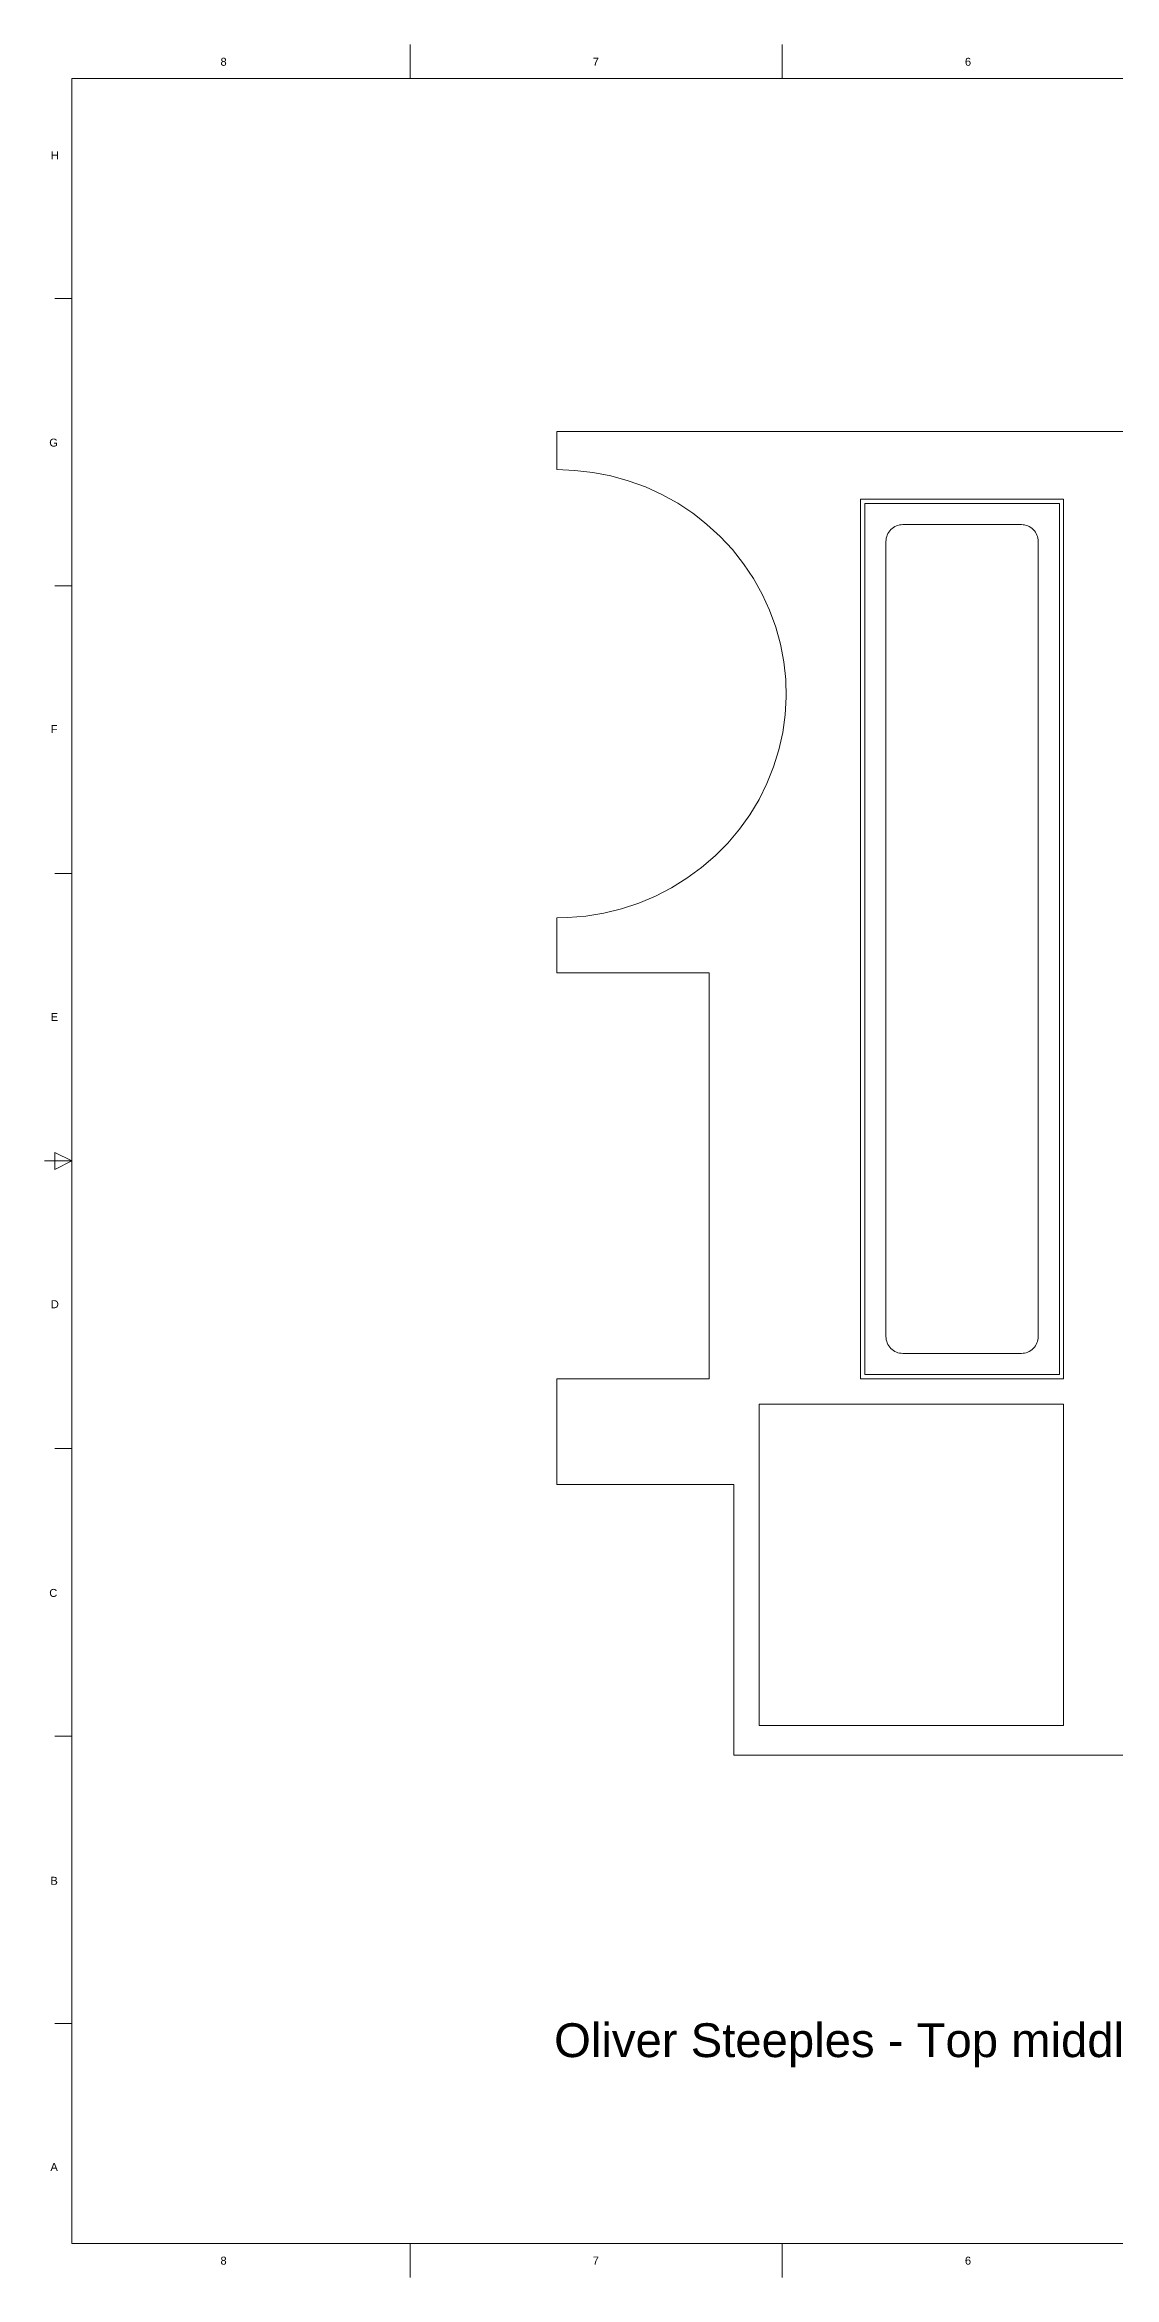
# Model space of a CAD drawing. Header units: millimetres. Extents: x 2076.8 to 2173.2, y 809.3 to 842.3.
# Drawn here: x 2129.42 to 2145.23, y 809.26 to 842.26 of the extents above; entities that cross this region are included whole.
import ezdxf

# ---------------------------------------------------------------- set-up
doc = ezdxf.new("R2010")
doc.units = ezdxf.units.MM
doc.layers.add('PDF5_Geometry', color=7, linetype='Continuous')
doc.layers.add('PDF5_Text', color=7, linetype='Continuous')
doc.styles.add('PDF Arial', font='arial.ttf')
doc.styles.get("Standard").update_dxf_attribs({"font": 'arial.ttf'})

msp = doc.modelspace()

# ---------------------------------------------------------------- linework, layer by layer
at = {"layer": 'PDF5_Geometry', "lineweight": 0}
for points in [[(2134.82, 842.258), (2134.82, 841.758)], [(2140.32, 842.258), (2140.32, 841.758)], [(2129.82, 838.508), (2129.57, 838.508)], [(2149.414, 836.539), (2145.07, 836.539), (2136.987, 836.539), (2136.987, 835.977), (2137.255, 835.966), (2137.522, 835.935), (2137.786, 835.883), (2138.044, 835.811), (2138.296, 835.72), (2138.54, 835.609), (2138.774, 835.479), (2138.996, 835.332), (2139.091, 835.258), (2139.206, 835.168), (2139.402, 834.988), (2139.583, 834.794), (2139.748, 834.586), (2139.895, 834.367), (2140.024, 834.136), (2140.133, 833.897), (2140.224, 833.649), (2140.293, 833.395), (2140.342, 833.137), (2140.37, 832.876), (2140.376, 832.613), (2140.362, 832.351), (2140.326, 832.091), (2140.269, 831.834), (2140.191, 831.583), (2140.093, 831.338), (2139.976, 831.102), (2139.84, 830.875), (2139.686, 830.66), (2139.515, 830.457), (2139.328, 830.269), (2139.126, 830.095), (2138.965, 829.977), (2138.911, 829.937), (2138.684, 829.797), (2138.446, 829.674), (2138.199, 829.571), (2137.945, 829.487), (2137.684, 829.423), (2137.419, 829.379), (2137.151, 829.356), (2136.987, 829.352), (2136.987, 828.539), (2139.237, 828.539), (2139.237, 822.539), (2136.987, 822.539), (2136.987, 822.352), (2136.987, 820.977), (2139.602, 820.977), (2139.602, 820.664), (2139.602, 816.977), (2145.07, 816.977), (2149.414, 816.977)], [(2129.82, 834.258), (2129.57, 834.258)], [(2129.82, 830.008), (2129.57, 830.008)], [(2129.82, 825.758), (2129.57, 825.633), (2129.57, 825.883), (2129.82, 825.758), (2129.42, 825.758)], [(2129.57, 821.508), (2129.82, 821.508)], [(2129.57, 817.258), (2129.82, 817.258)], [(2129.57, 813.008), (2129.82, 813.008)], [(2134.82, 809.258), (2134.82, 809.758)], [(2140.32, 809.258), (2140.32, 809.758)]]:
    msp.add_lwpolyline(points, dxfattribs=at)
for points in [[(2129.82, 841.758), (2129.82, 809.758), (2172.82, 809.758), (2172.82, 841.758)], [(2144.477, 822.539), (2141.477, 822.539), (2141.477, 829.977), (2141.477, 835.258), (2141.477, 835.539), (2144.477, 835.539), (2144.477, 835.258), (2144.477, 829.977)], [(2141.539, 835.477), (2141.539, 822.602), (2144.414, 822.602), (2144.414, 835.477)], [(2144.477, 822.164), (2144.477, 820.664), (2144.477, 817.414), (2139.977, 817.414), (2139.977, 820.664), (2139.977, 822.164)]]:
    msp.add_lwpolyline(points, close=True, dxfattribs=at)
msp.add_lwpolyline([(2144.102, 823.164, -0.414222), (2143.852, 822.914), (2142.102, 822.914, -0.414222), (2141.852, 823.164), (2141.852, 834.914, -0.414222), (2142.102, 835.164), (2143.852, 835.164, -0.414222), (2144.102, 834.914)], format="xyb", close=True, dxfattribs=at)

# ---------------------------------------------------------------- texts
msp.add_text('Oliver Steeples - Top middle panel and 3 panels underneath moved up 7/16" to match front skins', height=0.5).set_placement((2136.948, 812.513))
at = {"layer": 'PDF5_Text', "char_height": 0.118, "attachment_point": 7, "style": 'PDF Arial'}
for s, insert in [('8', (2132.018, 841.944)), ('7', (2137.518, 841.946)), ('6', (2143.018, 841.944)), ('H', (2129.51, 840.562)), ('G', (2129.488, 836.315)), ('F', (2129.51, 832.083)), ('E', (2129.51, 827.827)), ('D', (2129.511, 823.582)), ('C', (2129.488, 819.313)), ('B', (2129.505, 815.06)), ('A', (2129.505, 810.83)), ('8', (2132.018, 809.444)), ('7', (2137.518, 809.446)), ('6', (2143.018, 809.444))]:
    msp.add_mtext(s, dxfattribs=dict(at, insert=insert))

doc.saveas('drawing.dxf')
